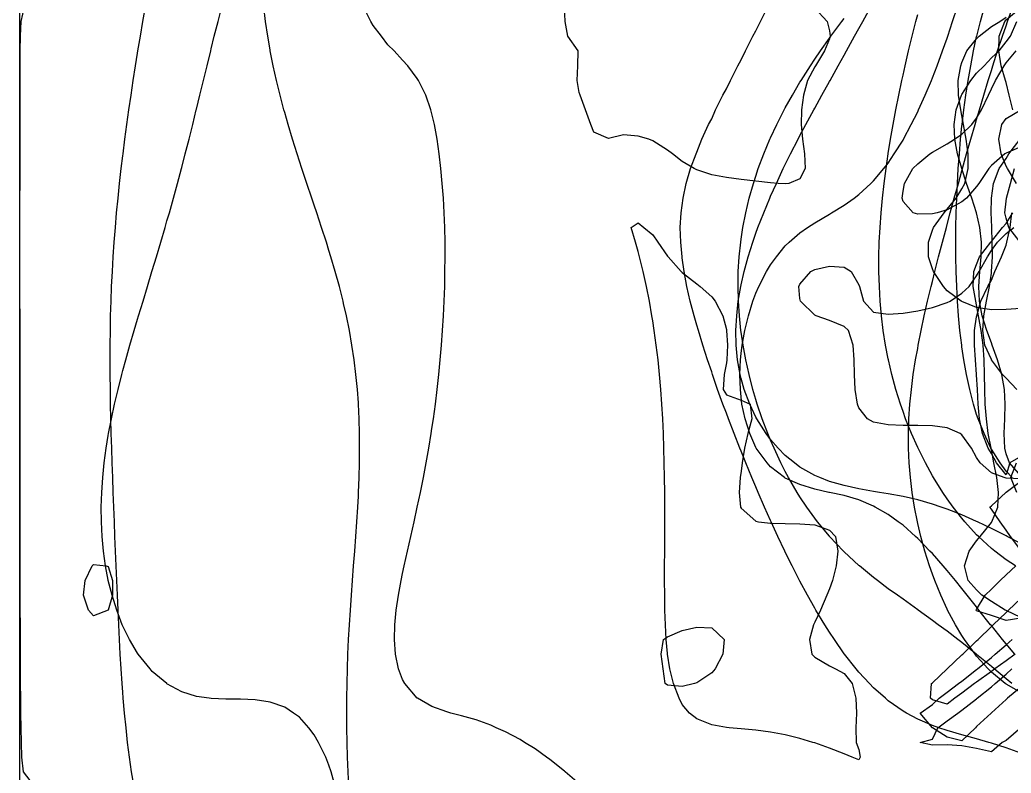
# Model space of a CAD drawing. Header units: metres. Extents: x 350990 to 353010, y 7454990 to 7457010.
# Drawn here: x 350990 to 351663, y 7455539 to 7456051 of the extents above; entities that cross this region are included whole.
import ezdxf

# ---------------------------------------------------------------- set-up
doc = ezdxf.new("R2010")
doc.units = ezdxf.units.M

msp = doc.modelspace()

# ---------------------------------------------------------------- linework, layer by layer
at = {"layer": 'CU_0p2_RL1000'}
msp.add_polyline3d([(351667.394, 7455800, 1000), (351660, 7455807.675, 1000), (351657.666, 7455810, 1000), (351650.117, 7455820, 1000), (351650, 7455820.258, 1000), (351645.558, 7455830, 1000), (351644.221, 7455840, 1000), (351644.979, 7455850, 1000), (351646.756, 7455860, 1000), (351648.683, 7455870, 1000), (351650, 7455878.923, 1000), (351650.119, 7455880, 1000), (351650.67, 7455890, 1000), (351650.628, 7455900, 1000), (351650.215, 7455910, 1000), (351650, 7455915.518, 1000), (351649.774, 7455920, 1000), (351649.993, 7455930, 1000), (351650, 7455930.039, 1000), (351651.488, 7455940, 1000), (351655.29, 7455950, 1000), (351660, 7455956.997, 1000), (351661.845, 7455960, 1000), (351669.66, 7455970, 1000)], dxfattribs=at)
at = {"layer": 'CU_0p2_RL1100'}
msp.add_polyline3d([(351670, 7455754.424, 1100), (351662.441, 7455750, 1100), (351660, 7455741.887, 1100), (351653.58, 7455750, 1100), (351650, 7455756.503, 1100), (351647.864, 7455760, 1100), (351644.048, 7455770, 1100), (351642.03, 7455780, 1100), (351641.048, 7455790, 1100), (351640.503, 7455800, 1100), (351640, 7455809.815, 1100), (351639.989, 7455810, 1100), (351639.265, 7455820, 1100), (351638.614, 7455830, 1100), (351638.603, 7455840, 1100), (351640, 7455849.241, 1100), (351640.091, 7455850, 1100), (351642.889, 7455860, 1100), (351647.537, 7455870, 1100), (351650, 7455874.123, 1100), (351652.439, 7455880, 1100), (351656.818, 7455890, 1100), (351660, 7455897.924, 1100), (351660.583, 7455900, 1100), (351662.694, 7455910, 1100), (351663.964, 7455920, 1100)], dxfattribs=at)
at = {"layer": 'CU_0p2_RL1200'}
msp.add_polyline3d([(351670, 7455644.94, 1200), (351660, 7455649.702, 1200), (351659.421, 7455650, 1200), (351650, 7455655.794, 1200), (351643.536, 7455660, 1200), (351640, 7455663.651, 1200), (351634.316, 7455670, 1200), (351631.756, 7455680, 1200), (351634.955, 7455690, 1200), (351640, 7455697.067, 1200), (351642.381, 7455700, 1200), (351650, 7455709.596, 1200), (351650.302, 7455710, 1200), (351654.472, 7455720, 1200), (351654.957, 7455730, 1200), (351653.624, 7455740, 1200), (351651.705, 7455750, 1200), (351650, 7455759.184, 1200), (351649.836, 7455760, 1200), (351647.935, 7455770, 1200), (351646.627, 7455780, 1200), (351645.898, 7455790, 1200), (351645.584, 7455800, 1200), (351645.424, 7455810, 1200), (351645.11, 7455820, 1200), (351644.375, 7455830, 1200), (351643.096, 7455840, 1200), (351641.362, 7455850, 1200), (351640, 7455857.527, 1200), (351639.371, 7455860, 1200), (351637.663, 7455870, 1200), (351638.012, 7455880, 1200), (351640, 7455884.855, 1200), (351641.85, 7455890, 1200), (351649.586, 7455900, 1200), (351650, 7455900.393, 1200), (351657.651, 7455910, 1200), (351660, 7455912.76, 1200), (351664.478, 7455920, 1200)], dxfattribs=at)
at = {"layer": 'CU_0p2_RL700'}
msp.add_polyline3d([(351670, 7455741.24, 700), (351662.282, 7455750, 700), (351660, 7455756.222, 700), (351659.097, 7455760, 700), (351658.648, 7455770, 700), (351659.104, 7455780, 700), (351659.452, 7455790, 700), (351658.9, 7455800, 700), (351657.075, 7455810, 700), (351654.115, 7455820, 700), (351650.571, 7455830, 700), (351650, 7455831.619, 700), (351646.872, 7455840, 700), (351643.775, 7455850, 700), (351641.941, 7455860, 700), (351641.578, 7455870, 700), (351642.273, 7455880, 700), (351643.129, 7455890, 700), (351643.256, 7455900, 700), (351642.196, 7455910, 700), (351640.006, 7455920, 700), (351640, 7455920.017, 700), (351636.673, 7455930, 700), (351633.181, 7455940, 700), (351630.013, 7455950, 700), (351630, 7455950.047, 700), (351627.049, 7455960, 700), (351625.215, 7455970, 700), (351624.766, 7455980, 700), (351626.082, 7455990, 700), (351629.735, 7456000, 700), (351630, 7456000.483, 700), (351635.958, 7456010, 700), (351640, 7456014.985, 700), (351645.042, 7456020, 700), (351650, 7456025.279, 700), (351655.201, 7456030, 700), (351660, 7456036.175, 700), (351663.097, 7456040, 700), (351667.343, 7456050, 700)], dxfattribs=at)
at = {"layer": 'CU_0p2_RL800'}
msp.add_polyline3d([(351670, 7455855.034, 800), (351660, 7455854.259, 800), (351650, 7455854.116, 800), (351640, 7455855.612, 800), (351630, 7455859.6, 800), (351629.432, 7455860, 800), (351620, 7455867.072, 800), (351617.415, 7455870, 800), (351610.692, 7455880, 800), (351610, 7455881.864, 800), (351607.396, 7455890, 800), (351607.23, 7455900, 800), (351610, 7455908.269, 800), (351610.689, 7455910, 800), (351617.856, 7455920, 800), (351620, 7455922.566, 800), (351626.16, 7455930, 800), (351630, 7455936.303, 800), (351631.892, 7455940, 800), (351634.188, 7455950, 800), (351634.167, 7455960, 800), (351632.861, 7455970, 800), (351631.063, 7455980, 800), (351630, 7455986.025, 800), (351629.191, 7455990, 800), (351627.741, 7456000, 800), (351627.509, 7456010, 800), (351629.162, 7456020, 800), (351630, 7456022.155, 800), (351633.387, 7456030, 800), (351640, 7456038.317, 800), (351641.782, 7456040, 800), (351650, 7456046.592, 800), (351655.785, 7456050, 800), (351660, 7456052.87, 800)], dxfattribs=at)
at = {"layer": 'CU_0p2_RL900'}
for points in [[(351664.69, 7455990, 900), (351662.204, 7456000, 900), (351660, 7456008.517, 900), (351659.528, 7456010, 900), (351656.743, 7456020, 900), (351655.027, 7456030, 900), (351655.215, 7456040, 900), (351659.059, 7456050, 900), (351660, 7456051.168, 900), (351670, 7456059.635, 900)], [(351669.654, 7455900, 900), (351661.757, 7455910, 900), (351660, 7455916.387, 900), (351659.082, 7455920, 900), (351660, 7455927.997, 900), (351660.188, 7455930, 900), (351662.922, 7455940, 900), (351665.663, 7455950, 900)]]:
    msp.add_polyline3d(points, dxfattribs=at)
at = {"layer": 'CU_0p4_RL700'}
msp.add_polyline3d([(351667.173, 7455940, 700), (351660.893, 7455950, 700), (351660, 7455951.783, 700), (351656.651, 7455960, 700), (351655, 7455970, 700), (351657.162, 7455980, 700), (351660, 7455984.082, 700), (351669.938, 7455990, 700)], dxfattribs=at)
at = {"layer": 'IMP_RL1000'}
msp.add_polyline3d([(351670, 7455690.778, 1000), (351663.064, 7455700, 1000), (351660, 7455704.355, 1000), (351655.876, 7455710, 1000), (351650, 7455718.64, 1000), (351649.02, 7455720, 1000), (351650, 7455720.739, 1000), (351659.785, 7455730, 1000), (351660, 7455730.161, 1000), (351670, 7455737.523, 1000)], dxfattribs=at)
at = {"layer": 'IMP_RL1100'}
msp.add_polyline3d([(351667.251, 7455730, 1100), (351663.2, 7455740, 1100), (351667.162, 7455750, 1100)], dxfattribs=at)
at = {"layer": 'IMP_RL500'}
msp.add_polyline3d([(351670, 7455569.863, 500), (351660, 7455561.384, 500), (351657.43, 7455560, 500), (351650, 7455553.589, 500), (351640, 7455555.815, 500), (351630, 7455557.638, 500), (351620, 7455558.384, 500), (351610, 7455558.122, 500), (351601.73, 7455560, 500), (351610, 7455562.288, 500), (351613.727, 7455570, 500), (351620, 7455574.609, 500), (351627.257, 7455580, 500), (351630, 7455582.049, 500), (351640, 7455589.748, 500), (351640.315, 7455590, 500), (351650, 7455597.871, 500), (351652.495, 7455600, 500), (351660, 7455606.523, 500), (351663.81, 7455610, 500)], dxfattribs=at)
at = {"layer": 'IMP_RL600'}
msp.add_polyline3d([(351670, 7455597.501, 600), (351661.02, 7455590, 600), (351660, 7455589.125, 600), (351650, 7455580.185, 600), (351649.8, 7455580, 600), (351640, 7455570.745, 600), (351639.139, 7455570, 600), (351630, 7455561.085, 600), (351620, 7455563.613, 600), (351610, 7455569.971, 600), (351609.955, 7455570, 600), (351601.67, 7455580, 600), (351610, 7455585.817, 600), (351614.554, 7455590, 600), (351620, 7455594.098, 600), (351627.785, 7455600, 600), (351630, 7455601.698, 600), (351640, 7455609.532, 600), (351640.581, 7455610, 600), (351650, 7455617.721, 600), (351652.68, 7455620, 600), (351660, 7455626.322, 600), (351664.106, 7455630, 600)], dxfattribs=at)
at = {"layer": 'IMP_RL700'}
msp.add_polyline3d([(351666.158, 7455620, 700), (351660, 7455615.546, 700), (351652.317, 7455610, 700), (351650, 7455608.31, 700), (351640, 7455601.011, 700), (351638.617, 7455600, 700), (351630, 7455593.604, 700), (351625.165, 7455590, 700), (351620, 7455586.084, 700), (351610, 7455588.952, 700), (351608.736, 7455590, 700), (351609.336, 7455600, 700), (351610, 7455600.616, 700), (351620, 7455609.96, 700), (351620.042, 7455610, 700), (351630, 7455619.471, 700), (351630.555, 7455620, 700), (351640, 7455629.092, 700), (351640.944, 7455630, 700), (351650, 7455638.757, 700), (351651.292, 7455640, 700), (351660, 7455648.383, 700), (351661.692, 7455650, 700), (351670, 7455657.896, 700)], dxfattribs=at)
at = {"layer": 'IMP_RL800'}
msp.add_polyline3d([(351670, 7455644.371, 800), (351660, 7455642.917, 800), (351650, 7455646.348, 800), (351640, 7455649.485, 800), (351639.718, 7455650, 800), (351640, 7455650.291, 800), (351645.781, 7455660, 800), (351650, 7455664.199, 800), (351655.972, 7455670, 800), (351660, 7455673.866, 800), (351666.578, 7455680, 800)], dxfattribs=at)
at = {"layer": 'PHY_RL1000'}
msp.add_polyline3d([(351663.827, 7455600, 1000), (351660, 7455603.257, 1000), (351651.854, 7455610, 1000), (351650, 7455611.599, 1000), (351640, 7455619.824, 1000), (351639.773, 7455620, 1000), (351630, 7455627.858, 1000), (351627.148, 7455630, 1000), (351620, 7455635.585, 1000), (351613.948, 7455640, 1000), (351610, 7455642.996, 1000), (351600.205, 7455650, 1000), (351600, 7455650.153, 1000), (351590, 7455657.288, 1000), (351586.161, 7455660, 1000), (351580, 7455664.52, 1000), (351572.694, 7455670, 1000), (351570, 7455672.1, 1000), (351560.387, 7455680, 1000), (351560, 7455680.331, 1000), (351550, 7455689.574, 1000), (351549.58, 7455690, 1000), (351540.123, 7455700, 1000), (351540, 7455700.136, 1000), (351531.923, 7455710, 1000), (351530, 7455712.463, 1000), (351524.663, 7455720, 1000), (351520, 7455726.929, 1000), (351518.111, 7455730, 1000), (351512.303, 7455740, 1000), (351510, 7455744.224, 1000), (351507.084, 7455750, 1000), (351502.372, 7455760, 1000), (351500, 7455765.438, 1000), (351498.127, 7455770, 1000), (351494.366, 7455780, 1000), (351490.942, 7455790, 1000), (351490, 7455793.09, 1000), (351487.974, 7455800, 1000), (351485.395, 7455810, 1000), (351483.173, 7455820, 1000), (351481.319, 7455830, 1000), (351480, 7455838.975, 1000), (351479.851, 7455840, 1000), (351478.8, 7455850, 1000), (351478.143, 7455860, 1000), (351477.893, 7455870, 1000), (351478.063, 7455880, 1000), (351478.662, 7455890, 1000), (351479.7, 7455900, 1000), (351480, 7455902.056, 1000), (351481.199, 7455910, 1000), (351483.151, 7455920, 1000), (351485.548, 7455930, 1000), (351488.383, 7455940, 1000), (351490, 7455944.997, 1000), (351491.692, 7455950, 1000), (351495.457, 7455960, 1000), (351499.602, 7455970, 1000), (351500, 7455970.894, 1000), (351504.283, 7455980, 1000), (351509.295, 7455990, 1000), (351510, 7455991.345, 1000), (351514.849, 7456000, 1000), (351520, 7456008.855, 1000), (351520.716, 7456010, 1000), (351527.115, 7456020, 1000), (351530, 7456024.432, 1000), (351533.883, 7456030, 1000), (351540, 7456038.703, 1000), (351540.966, 7456040, 1000), (351548.415, 7456050, 1000), (351550, 7456052.138, 1000)], dxfattribs=at)
at = {"layer": 'PHY_RL1100'}
msp.add_polyline3d([(351665.879, 7455620, 1100), (351660, 7455627.03, 1100), (351657.531, 7455630, 1100), (351650, 7455639.388, 1100), (351649.496, 7455640, 1100), (351641.584, 7455650, 1100), (351640, 7455652.089, 1100), (351633.633, 7455660, 1100), (351630, 7455664.727, 1100), (351625.549, 7455670, 1100), (351620, 7455676.917, 1100), (351617.185, 7455680, 1100), (351610, 7455688.329, 1100), (351608.294, 7455690, 1100), (351600, 7455698.66, 1100), (351598.413, 7455700, 1100), (351590, 7455707.64, 1100), (351586.621, 7455710, 1100), (351580, 7455715.028, 1100), (351571.004, 7455720, 1100), (351570, 7455720.611, 1100), (351560, 7455724.862, 1100), (351550, 7455727.756, 1100), (351540, 7455729.903, 1100), (351539.529, 7455730, 1100), (351530, 7455732.222, 1100), (351520, 7455735.226, 1100), (351510, 7455739.685, 1100), (351509.524, 7455740, 1100), (351500, 7455747.409, 1100), (351497.679, 7455750, 1100), (351490.333, 7455760, 1100), (351490, 7455760.571, 1100), (351485.948, 7455770, 1100), (351482.757, 7455780, 1100), (351480.592, 7455790, 1100), (351480, 7455794.823, 1100), (351479.504, 7455800, 1100), (351479.228, 7455810, 1100), (351479.587, 7455820, 1100), (351480, 7455824.35, 1100), (351480.67, 7455830, 1100), (351482.537, 7455840, 1100), (351485.022, 7455850, 1100), (351488.071, 7455860, 1100), (351490, 7455865.4, 1100), (351492.116, 7455870, 1100), (351497.305, 7455880, 1100), (351500, 7455884.719, 1100), (351503.979, 7455890, 1100), (351510, 7455897.438, 1100), (351512.751, 7455900, 1100), (351520, 7455906.39, 1100), (351525.199, 7455910, 1100), (351530, 7455913.202, 1100), (351540, 7455919.101, 1100), (351541.467, 7455920, 1100), (351550, 7455925.089, 1100), (351556.746, 7455930, 1100), (351560, 7455932.33, 1100), (351568.206, 7455940, 1100), (351570, 7455941.662, 1100), (351576.856, 7455950, 1100), (351580, 7455953.813, 1100), (351583.979, 7455960, 1100), (351590, 7455969.368, 1100), (351590.327, 7455970, 1100), (351595.541, 7455980, 1100), (351600, 7455988.603, 1100), (351600.606, 7455990, 1100), (351604.949, 7456000, 1100), (351609.262, 7456010, 1100), (351610, 7456011.723, 1100), (351613.084, 7456020, 1100), (351616.786, 7456030, 1100), (351620, 7456038.749, 1100), (351620.412, 7456040, 1100), (351623.681, 7456050, 1100), (351626.932, 7456060, 1100)], dxfattribs=at)
at = {"layer": 'PHY_RL1200'}
msp.add_polyline3d([(351670, 7455593.973, 1200), (351660, 7455599.612, 1200), (351659.479, 7455600, 1200), (351650, 7455607.79, 1200), (351647.79, 7455610, 1200), (351640, 7455618.613, 1200), (351638.9, 7455620, 1200), (351631.733, 7455630, 1200), (351630, 7455632.692, 1200), (351625.649, 7455640, 1200), (351620.299, 7455650, 1200), (351620, 7455650.629, 1200), (351615.686, 7455660, 1200), (351611.583, 7455670, 1200), (351610, 7455674.386, 1200), (351607.963, 7455680, 1200), (351604.793, 7455690, 1200), (351602.052, 7455700, 1200), (351600, 7455708.847, 1200), (351599.72, 7455710, 1200), (351597.734, 7455720, 1200), (351596.15, 7455730, 1200), (351594.964, 7455740, 1200), (351594.168, 7455750, 1200), (351593.754, 7455760, 1200), (351593.711, 7455770, 1200), (351594.027, 7455780, 1200), (351594.688, 7455790, 1200), (351595.676, 7455800, 1200), (351596.971, 7455810, 1200), (351598.555, 7455820, 1200), (351600, 7455827.82, 1200), (351600.373, 7455830, 1200), (351602.298, 7455840, 1200), (351604.414, 7455850, 1200), (351606.704, 7455860, 1200), (351609.147, 7455870, 1200), (351610, 7455873.298, 1200), (351611.616, 7455880, 1200), (351614.137, 7455890, 1200), (351616.753, 7455900, 1200), (351619.455, 7455910, 1200), (351620, 7455911.956, 1200), (351622.124, 7455920, 1200), (351624.832, 7455930, 1200), (351627.603, 7455940, 1200), (351630, 7455948.466, 1200), (351630.419, 7455950, 1200), (351633.209, 7455960, 1200), (351636.058, 7455970, 1200), (351638.967, 7455980, 1200), (351640, 7455983.484, 1200), (351641.899, 7455990, 1200), (351644.879, 7456000, 1200), (351647.934, 7456010, 1200), (351650, 7456016.609, 1200), (351651.061, 7456020, 1200), (351654.268, 7456030, 1200), (351657.585, 7456040, 1200), (351660, 7456047.054, 1200), (351661.028, 7456050, 1200), (351664.628, 7456060, 1200)], dxfattribs=at)
at = {"layer": 'PHY_RL700'}
msp.add_polyline3d([(351430, 7455598.917, 700), (351428.345, 7455600, 700), (351426.991, 7455610, 700), (351425.734, 7455620, 700), (351427.182, 7455630, 700), (351430, 7455631.892, 700), (351440, 7455636.194, 700), (351450, 7455638.444, 700), (351460, 7455638.023, 700), (351468.412, 7455630, 700), (351467.518, 7455620, 700), (351462.391, 7455610, 700), (351460, 7455607.43, 700), (351450, 7455600.55, 700), (351448.381, 7455600, 700), (351440, 7455597.967, 700)], close=True, dxfattribs=at)
at = {"layer": 'PHY_RL800'}
msp.add_polyline3d([(351530, 7456059.064, 800), (351538.422, 7456050, 800), (351540, 7456043.567, 800), (351540.544, 7456040, 800), (351540, 7456038.264, 800), (351536.674, 7456030, 800), (351530.522, 7456020, 800), (351530, 7456019.155, 800), (351525.202, 7456010, 800), (351522.336, 7456000, 800), (351521.051, 7455990, 800), (351520.9, 7455980, 800), (351521.667, 7455970, 800), (351523.004, 7455960, 800), (351523.473, 7455950, 800), (351520, 7455943.098, 800), (351512.428, 7455940, 800), (351510, 7455939.65, 800), (351505.074, 7455940, 800), (351500, 7455940.316, 800), (351490, 7455941.472, 800), (351480, 7455942.593, 800), (351470, 7455943.881, 800), (351460, 7455945.769, 800), (351450, 7455949.091, 800), (351448.215, 7455950, 800), (351440, 7455954.812, 800), (351433.469, 7455960, 800), (351430, 7455962.628, 800), (351420, 7455968.956, 800), (351417.242, 7455970, 800), (351410, 7455972.15, 800), (351400, 7455972.923, 800), (351390, 7455970.472, 800), (351380, 7455974.733, 800), (351377.996, 7455980, 800), (351374.256, 7455990, 800), (351370.576, 7456000, 800), (351370, 7456001.709, 800), (351368.687, 7456010, 800), (351369.012, 7456020, 800), (351369.316, 7456030, 800), (351362.337, 7456040, 800), (351360.367, 7456050, 800), (351360.073, 7456060, 800)], dxfattribs=at)
msp.add_polyline3d([(351410, 7455893.713, 800), (351408.293, 7455900, 800), (351405.285, 7455910, 800), (351410, 7455913.272, 800), (351413.85, 7455910, 800), (351420, 7455904.934, 800), (351423.492, 7455900, 800), (351430, 7455890.47, 800), (351430.338, 7455890, 800), (351439.39, 7455880, 800), (351440, 7455879.447, 800), (351450, 7455871.785, 800), (351452.291, 7455870, 800), (351460, 7455862.947, 800), (351462.38, 7455860, 800), (351467.55, 7455850, 800), (351470, 7455840.62, 800), (351470.146, 7455840, 800), (351470.842, 7455830, 800), (351470.232, 7455820, 800), (351470, 7455818.106, 800), (351468.571, 7455810, 800), (351467.836, 7455800, 800), (351470, 7455796.35, 800), (351480, 7455792.563, 800), (351486.213, 7455790, 800), (351487.327, 7455780, 800), (351484.482, 7455770, 800), (351482.374, 7455760, 800), (351480.749, 7455750, 800), (351480, 7455744.306, 800), (351479.399, 7455740, 800), (351478.66, 7455730, 800), (351479.658, 7455720, 800), (351480, 7455719.283, 800), (351490, 7455710.41, 800), (351491.862, 7455710, 800), (351500, 7455709.002, 800), (351510, 7455708.739, 800), (351520, 7455708.618, 800), (351530, 7455707.842, 800), (351540, 7455704.342, 800), (351544.008, 7455700, 800), (351545.796, 7455690, 800), (351544.612, 7455680, 800), (351542.047, 7455670, 800), (351540, 7455664.335, 800), (351538.327, 7455660, 800), (351533.893, 7455650, 800), (351530, 7455641.72, 800), (351529.159, 7455640, 800), (351526.392, 7455630, 800), (351528.084, 7455620, 800), (351530, 7455617.934, 800), (351540, 7455611.992, 800), (351544.124, 7455610, 800), (351550, 7455606.768, 800), (351555.454, 7455600, 800), (351557.979, 7455590, 800), (351558.486, 7455580, 800), (351558.032, 7455570, 800), (351558.085, 7455560, 800), (351560, 7455555.147, 800), (351560.98, 7455550, 800), (351560, 7455548.191, 800), (351555.497, 7455550, 800), (351550, 7455552.347, 800), (351540, 7455556.22, 800), (351530, 7455559.637, 800), (351528.691, 7455560, 800), (351520, 7455562.667, 800), (351510, 7455565.125, 800), (351500, 7455566.983, 800), (351490, 7455568.301, 800), (351480, 7455569.251, 800), (351471.859, 7455570, 800), (351470, 7455570.21, 800), (351460, 7455571.989, 800), (351450, 7455575.98, 800), (351445.036, 7455580, 800), (351440, 7455585.827, 800), (351437.827, 7455590, 800), (351434.116, 7455600, 800), (351431.667, 7455610, 800), (351430.059, 7455620, 800), (351430, 7455620.527, 800), (351429.183, 7455630, 800), (351428.627, 7455640, 800), (351428.293, 7455650, 800), (351428.117, 7455660, 800), (351428.047, 7455670, 800), (351428.044, 7455680, 800), (351428.077, 7455690, 800), (351428.12, 7455700, 800), (351428.151, 7455710, 800), (351428.151, 7455720, 800), (351428.107, 7455730, 800), (351428.002, 7455740, 800), (351427.825, 7455750, 800), (351427.564, 7455760, 800), (351427.206, 7455770, 800), (351426.742, 7455780, 800), (351426.159, 7455790, 800), (351425.445, 7455800, 800), (351424.588, 7455810, 800), (351423.574, 7455820, 800), (351422.388, 7455830, 800), (351421.013, 7455840, 800), (351420, 7455846.482, 800), (351419.464, 7455850, 800), (351417.757, 7455860, 800), (351415.803, 7455870, 800), (351413.572, 7455880, 800), (351411.032, 7455890, 800)], close=True, dxfattribs=at)
at = {"layer": 'PHY_RL900'}
for points in [[(351670, 7455552.757, 900), (351660, 7455556.413, 900), (351650, 7455559.544, 900), (351648.317, 7455560, 900), (351640, 7455562.422, 900), (351630, 7455565.174, 900), (351620, 7455568.078, 900), (351614.276, 7455570, 900), (351610, 7455571.516, 900), (351600, 7455575.849, 900), (351592.378, 7455580, 900), (351590, 7455581.349, 900), (351580, 7455588.373, 900), (351578.095, 7455590, 900), (351570, 7455597.131, 900), (351567.251, 7455600, 900), (351560, 7455607.762, 900), (351558.188, 7455610, 900), (351550.265, 7455620, 900), (351550, 7455620.341, 900), (351543.328, 7455630, 900), (351540, 7455634.902, 900), (351536.855, 7455640, 900), (351530.79, 7455650, 900), (351530, 7455651.323, 900), (351525.191, 7455660, 900), (351520, 7455669.527, 900), (351519.756, 7455670, 900), (351514.68, 7455680, 900), (351510, 7455689.39, 900), (351509.707, 7455690, 900), (351504.984, 7455700, 900), (351500.359, 7455710, 900), (351500, 7455710.793, 900), (351495.899, 7455720, 900), (351491.554, 7455730, 900), (351490, 7455733.675, 900), (351487.312, 7455740, 900), (351483.186, 7455750, 900), (351480, 7455757.977, 900), (351479.17, 7455760, 900), (351475.216, 7455770, 900), (351471.414, 7455780, 900), (351470, 7455783.904, 900), (351467.669, 7455790, 900), (351464.033, 7455800, 900), (351460.592, 7455810, 900), (351460, 7455811.852, 900), (351457.16, 7455820, 900), (351453.918, 7455830, 900), (351450.941, 7455840, 900), (351450, 7455843.547, 900), (351448.054, 7455850, 900), (351445.397, 7455860, 900), (351443.121, 7455870, 900), (351441.279, 7455880, 900), (351440, 7455889.456, 900), (351439.91, 7455890, 900), (351438.942, 7455900, 900), (351438.693, 7455910, 900), (351439.269, 7455920, 900), (351440, 7455924.915, 900), (351440.631, 7455930, 900), (351442.662, 7455940, 900), (351445.56, 7455950, 900), (351449.383, 7455960, 900), (351450, 7455961.315, 900), (351453.358, 7455970, 900), (351457.938, 7455980, 900), (351460, 7455983.923, 900), (351462.703, 7455990, 900), (351467.664, 7456000, 900), (351470, 7456004.291, 900), (351472.708, 7456010, 900), (351477.808, 7456020, 900), (351480, 7456024.038, 900), (351482.903, 7456030, 900), (351488.009, 7456040, 900), (351490, 7456043.744, 900), (351493.07, 7456050, 900), (351498.119, 7456060, 900)], [(351670, 7455964.725, 900), (351660, 7455960.566, 900), (351659.048, 7455960, 900), (351650, 7455952.101, 900), (351648.308, 7455950, 900), (351641.479, 7455940, 900), (351640, 7455937.932, 900), (351633.172, 7455930, 900), (351630, 7455927.345, 900), (351620, 7455921.999, 900), (351613.283, 7455920, 900), (351610, 7455919.2, 900), (351600, 7455918.97, 900), (351596.922, 7455920, 900), (351590, 7455927.58, 900), (351589.296, 7455930, 900), (351590, 7455934.761, 900), (351590.887, 7455940, 900), (351596.725, 7455950, 900), (351600, 7455953.38, 900), (351608.108, 7455960, 900), (351610, 7455961.227, 900), (351620, 7455966.876, 900), (351625.063, 7455970, 900), (351630, 7455973.417, 900), (351636.742, 7455980, 900), (351640, 7455984.346, 900), (351643.208, 7455990, 900), (351647.954, 7456000, 900), (351650, 7456004.207, 900), (351652.766, 7456010, 900), (351658.592, 7456020, 900), (351660, 7456021.939, 900), (351666.736, 7456030, 900)], [(351670, 7455739.136, 900), (351660, 7455739.715, 900), (351658.803, 7455740, 900), (351650, 7455743.288, 900), (351642.388, 7455750, 900), (351640, 7455753.687, 900), (351636.397, 7455760, 900), (351630, 7455768.998, 900), (351628.743, 7455770, 900), (351620, 7455773.893, 900), (351610, 7455775.163, 900), (351600, 7455775.383, 900), (351590, 7455775.398, 900), (351580, 7455775.832, 900), (351570, 7455777.804, 900), (351565.908, 7455780, 900), (351560, 7455787.543, 900), (351559.028, 7455790, 900), (351557.419, 7455800, 900), (351556.928, 7455810, 900), (351556.699, 7455820, 900), (351556.092, 7455830, 900), (351552.915, 7455840, 900), (351550, 7455842.714, 900), (351540, 7455846.684, 900), (351531.082, 7455850, 900), (351530, 7455850.526, 900), (351520.249, 7455860, 900), (351520, 7455861.687, 900), (351519.209, 7455870, 900), (351520, 7455871.565, 900), (351527.449, 7455880, 900), (351530, 7455881.356, 900), (351540, 7455883.787, 900), (351550, 7455883.008, 900), (351554.744, 7455880, 900), (351560, 7455870.962, 900), (351560.348, 7455870, 900), (351563.06, 7455860, 900), (351570, 7455852.527, 900), (351580, 7455851.134, 900), (351590, 7455851.791, 900), (351600, 7455853.318, 900), (351610, 7455855.604, 900), (351620, 7455859.044, 900), (351621.996, 7455860, 900), (351630, 7455865.322, 900), (351634.838, 7455870, 900), (351640, 7455877.191, 900), (351641.75, 7455880, 900), (351647.32, 7455890, 900), (351650, 7455894.419, 900), (351654.099, 7455900, 900), (351660, 7455906.025, 900), (351665.192, 7455910, 900)]]:
    msp.add_polyline3d(points, dxfattribs=at)
at = {"layer": 'POT_RL500'}
msp.add_polyline3d([(351670, 7455695.146, 500), (351660.738, 7455700, 500), (351660, 7455700.399, 500), (351650, 7455705.511, 500), (351640.59, 7455710, 500), (351640, 7455710.295, 500), (351630, 7455714.736, 500), (351620, 7455718.65, 500), (351615.866, 7455720, 500), (351610, 7455722.044, 500), (351600, 7455724.881, 500), (351590, 7455727.168, 500), (351580, 7455729.024, 500), (351573.91, 7455730, 500), (351570, 7455730.679, 500), (351560, 7455732.422, 500), (351550, 7455734.545, 500), (351540, 7455737.408, 500), (351533.397, 7455740, 500), (351530, 7455741.455, 500), (351520, 7455747.183, 500), (351516.193, 7455750, 500), (351510, 7455755.062, 500), (351505.126, 7455760, 500), (351500, 7455765.843, 500), (351496.943, 7455770, 500), (351490.572, 7455780, 500), (351490, 7455781.063, 500), (351485.833, 7455790, 500), (351482.1, 7455800, 500), (351480, 7455807.461, 500), (351479.364, 7455810, 500), (351477.645, 7455820, 500), (351476.711, 7455830, 500), (351476.517, 7455840, 500), (351477.005, 7455850, 500), (351478.11, 7455860, 500), (351479.761, 7455870, 500), (351480, 7455871.093, 500), (351482.054, 7455880, 500), (351484.799, 7455890, 500), (351487.898, 7455900, 500), (351490, 7455906.138, 500), (351491.403, 7455910, 500), (351495.34, 7455920, 500), (351499.435, 7455930, 500), (351500, 7455931.305, 500), (351503.995, 7455940, 500), (351508.656, 7455950, 500), (351510, 7455952.809, 500), (351513.642, 7455960, 500), (351518.713, 7455970, 500), (351520, 7455972.509, 500), (351524.036, 7455980, 500), (351529.369, 7455990, 500), (351530, 7455991.176, 500), (351534.912, 7456000, 500), (351540, 7456009.286, 500), (351540.398, 7456010, 500), (351546.01, 7456020, 500), (351550, 7456027.195, 500), (351551.558, 7456030, 500), (351557.119, 7456040, 500), (351560, 7456045.201, 500), (351562.622, 7456050, 500), (351568.102, 7456060, 500)], dxfattribs=at)
at = {"layer": 'POT_RL600'}
msp.add_polyline3d([(351666.464, 7455680, 600), (351660, 7455684.111, 600), (351652.282, 7455690, 600), (351650, 7455691.84, 600), (351641.206, 7455700, 600), (351640, 7455701.192, 600), (351631.998, 7455710, 600), (351630, 7455712.363, 600), (351624.035, 7455720, 600), (351620, 7455725.603, 600), (351617.001, 7455730, 600), (351610.754, 7455740, 600), (351610, 7455741.316, 600), (351605.179, 7455750, 600), (351600.193, 7455760, 600), (351600, 7455760.427, 600), (351595.711, 7455770, 600), (351591.743, 7455780, 600), (351590, 7455784.962, 600), (351588.211, 7455790, 600), (351585.095, 7455800, 600), (351582.417, 7455810, 600), (351580.154, 7455820, 600), (351580, 7455820.811, 600), (351578.194, 7455830, 600), (351576.605, 7455840, 600), (351575.374, 7455850, 600), (351574.48, 7455860, 600), (351573.901, 7455870, 600), (351573.617, 7455880, 600), (351573.609, 7455890, 600), (351573.861, 7455900, 600), (351574.353, 7455910, 600), (351575.072, 7455920, 600), (351576.002, 7455930, 600), (351577.131, 7455940, 600), (351578.447, 7455950, 600), (351579.941, 7455960, 600), (351580, 7455960.352, 600), (351581.501, 7455970, 600), (351583.206, 7455980, 600), (351585.057, 7455990, 600), (351587.05, 7456000, 600), (351589.186, 7456010, 600), (351590, 7456013.581, 600), (351591.388, 7456020, 600), (351593.684, 7456030, 600), (351596.12, 7456040, 600), (351598.703, 7456050, 600), (351600, 7456054.752, 600)], dxfattribs=at)
at = {"layer": 'POT_RL700'}
msp.add_polyline3d([(351664.034, 7455740, 700), (351660, 7455744.372, 700), (351655.928, 7455750, 700), (351650, 7455759.331, 700), (351649.654, 7455760, 700), (351645.024, 7455770, 700), (351641.044, 7455780, 700), (351640, 7455782.997, 700), (351637.923, 7455790, 700), (351635.359, 7455800, 700), (351633.18, 7455810, 700), (351631.346, 7455820, 700), (351630, 7455828.791, 700), (351629.836, 7455830, 700), (351628.691, 7455840, 700), (351627.767, 7455850, 700), (351627.043, 7455860, 700), (351626.503, 7455870, 700), (351626.131, 7455880, 700), (351625.917, 7455890, 700), (351625.85, 7455900, 700), (351625.923, 7455910, 700), (351626.13, 7455920, 700), (351626.467, 7455930, 700), (351626.934, 7455940, 700), (351627.529, 7455950, 700), (351628.255, 7455960, 700), (351629.114, 7455970, 700), (351630, 7455978.858, 700), (351630.12, 7455980, 700), (351631.327, 7455990, 700), (351632.694, 7456000, 700), (351634.234, 7456010, 700), (351635.96, 7456020, 700), (351637.89, 7456030, 700), (351640, 7456039.796, 700), (351640.047, 7456040, 700), (351642.58, 7456050, 700), (351645.396, 7456060, 700)], dxfattribs=at)
at = {"layer": 'PRO_RL1000'}
msp.add_polyline3d([(351204.345, 7455530, 1000), (351201.523, 7455540, 1000), (351200, 7455544.668, 1000), (351197.802, 7455550, 1000), (351192.961, 7455560, 1000), (351190, 7455565.268, 1000), (351186.315, 7455570, 1000), (351180, 7455577.084, 1000), (351175.946, 7455580, 1000), (351170, 7455583.882, 1000), (351160, 7455587.457, 1000), (351150, 7455588.96, 1000), (351140, 7455589.322, 1000), (351130, 7455589.36, 1000), (351120, 7455589.797, 1000), (351118.648, 7455590, 1000), (351110, 7455591.313, 1000), (351100, 7455594.504, 1000), (351090, 7455599.867, 1000), (351089.833, 7455600, 1000), (351080, 7455608.282, 1000), (351078.51, 7455610, 1000), (351070.457, 7455620, 1000), (351070, 7455620.619, 1000), (351064.621, 7455630, 1000), (351060, 7455639.034, 1000), (351059.594, 7455640, 1000), (351055.88, 7455650, 1000), (351052.708, 7455660, 1000), (351050.082, 7455670, 1000), (351050, 7455670.39, 1000), (351048.238, 7455680, 1000), (351046.86, 7455690, 1000), (351045.928, 7455700, 1000), (351045.427, 7455710, 1000), (351045.339, 7455720, 1000), (351045.64, 7455730, 1000), (351046.306, 7455740, 1000), (351047.31, 7455750, 1000), (351048.621, 7455760, 1000), (351050, 7455768.66, 1000), (351050.227, 7455770, 1000), (351052.198, 7455780, 1000), (351054.378, 7455790, 1000), (351056.732, 7455800, 1000), (351059.229, 7455810, 1000), (351060, 7455812.917, 1000), (351061.972, 7455820, 1000), (351064.834, 7455830, 1000), (351067.731, 7455840, 1000), (351070, 7455847.759, 1000), (351070.687, 7455850, 1000), (351073.778, 7455860, 1000), (351076.818, 7455870, 1000), (351079.799, 7455880, 1000), (351080, 7455880.677, 1000), (351082.871, 7455890, 1000), (351085.857, 7455900, 1000), (351088.748, 7455910, 1000), (351090, 7455914.428, 1000), (351091.617, 7455920, 1000), (351094.438, 7455930, 1000), (351097.161, 7455940, 1000), (351099.797, 7455950, 1000), (351100, 7455950.784, 1000), (351102.42, 7455960, 1000), (351104.971, 7455970, 1000), (351107.463, 7455980, 1000), (351109.914, 7455990, 1000), (351110, 7455990.353, 1000), (351112.352, 7456000, 1000), (351114.774, 7456010, 1000), (351117.204, 7456020, 1000), (351119.666, 7456030, 1000), (351120, 7456031.337, 1000), (351122.146, 7456040, 1000), (351124.692, 7456050, 1000), (351127.343, 7456060, 1000)], dxfattribs=at)
at = {"layer": 'PRO_RL1100'}
msp.add_polyline3d([(351213.476, 7455530, 1100), (351212.996, 7455540, 1100), (351212.611, 7455550, 1100), (351212.328, 7455560, 1100), (351212.151, 7455570, 1100), (351212.082, 7455580, 1100), (351212.125, 7455590, 1100), (351212.278, 7455600, 1100), (351212.541, 7455610, 1100), (351212.909, 7455620, 1100), (351213.376, 7455630, 1100), (351213.932, 7455640, 1100), (351214.566, 7455650, 1100), (351215.261, 7455660, 1100), (351216, 7455670, 1100), (351216.764, 7455680, 1100), (351217.53, 7455690, 1100), (351218.274, 7455700, 1100), (351218.973, 7455710, 1100), (351219.601, 7455720, 1100), (351220, 7455727.492, 1100), (351220.127, 7455730, 1100), (351220.519, 7455740, 1100), (351220.777, 7455750, 1100), (351220.88, 7455760, 1100), (351220.807, 7455770, 1100), (351220.539, 7455780, 1100), (351220.058, 7455790, 1100), (351220, 7455790.819, 1100), (351219.328, 7455800, 1100), (351218.352, 7455810, 1100), (351217.125, 7455820, 1100), (351215.64, 7455830, 1100), (351213.894, 7455840, 1100), (351211.885, 7455850, 1100), (351210, 7455858.3, 1100), (351209.61, 7455860, 1100), (351207.074, 7455870, 1100), (351204.329, 7455880, 1100), (351201.391, 7455890, 1100), (351200, 7455894.445, 1100), (351198.277, 7455900, 1100), (351195.045, 7455910, 1100), (351191.735, 7455920, 1100), (351190, 7455925.11, 1100), (351188.37, 7455930, 1100), (351185.013, 7455940, 1100), (351181.697, 7455950, 1100), (351180, 7455955.164, 1100), (351178.445, 7455960, 1100), (351175.306, 7455970, 1100), (351172.308, 7455980, 1100), (351170, 7455988.089, 1100), (351169.465, 7455990, 1100), (351166.8, 7456000, 1100), (351164.347, 7456010, 1100), (351162.121, 7456020, 1100), (351160.137, 7456030, 1100), (351160, 7456030.778, 1100), (351158.394, 7456040, 1100), (351156.932, 7456050, 1100), (351155.768, 7456060, 1100)], dxfattribs=at)
msp.add_polyline3d([(351040, 7455645.98, 1100), (351036.64, 7455650, 1100), (351033.309, 7455660, 1100), (351034.494, 7455670, 1100), (351039.196, 7455680, 1100), (351040, 7455681.037, 1100), (351048.782, 7455680, 1100), (351050, 7455679.682, 1100), (351052.977, 7455670, 1100), (351052.907, 7455660, 1100), (351050.024, 7455650, 1100), (351050, 7455649.957, 1100)], close=True, dxfattribs=at)
at = {"layer": 'PRO_RL1200'}
msp.add_polyline3d([(351370, 7455531.834, 1200), (351360.579, 7455540, 1200), (351360, 7455540.527, 1200), (351350, 7455548.499, 1200), (351347.772, 7455550, 1200), (351340, 7455555.677, 1200), (351332.882, 7455560, 1200), (351330, 7455561.943, 1200), (351320, 7455567.311, 1200), (351313.555, 7455570, 1200), (351310, 7455571.72, 1200), (351300, 7455575.327, 1200), (351290, 7455578.209, 1200), (351282.898, 7455580, 1200), (351280, 7455580.92, 1200), (351270, 7455584.479, 1200), (351260.085, 7455590, 1200), (351260, 7455590.066, 1200), (351251.53, 7455600, 1200), (351250, 7455602.898, 1200), (351247.308, 7455610, 1200), (351245.223, 7455620, 1200), (351244.484, 7455630, 1200), (351244.732, 7455640, 1200), (351245.694, 7455650, 1200), (351247.159, 7455660, 1200), (351248.968, 7455670, 1200), (351250, 7455674.931, 1200), (351251.051, 7455680, 1200), (351253.294, 7455690, 1200), (351255.568, 7455700, 1200), (351257.826, 7455710, 1200), (351260, 7455719.839, 1200), (351260.034, 7455720, 1200), (351262.143, 7455730, 1200), (351264.149, 7455740, 1200), (351266.045, 7455750, 1200), (351267.824, 7455760, 1200), (351269.482, 7455770, 1200), (351270, 7455773.334, 1200), (351270.97, 7455780, 1200), (351272.313, 7455790, 1200), (351273.534, 7455800, 1200), (351274.633, 7455810, 1200), (351275.609, 7455820, 1200), (351276.463, 7455830, 1200), (351277.192, 7455840, 1200), (351277.797, 7455850, 1200), (351278.275, 7455860, 1200), (351278.625, 7455870, 1200), (351278.844, 7455880, 1200), (351278.926, 7455890, 1200), (351278.867, 7455900, 1200), (351278.66, 7455910, 1200), (351278.295, 7455920, 1200), (351277.76, 7455930, 1200), (351277.037, 7455940, 1200), (351276.103, 7455950, 1200), (351274.924, 7455960, 1200), (351273.451, 7455970, 1200), (351271.606, 7455980, 1200), (351270, 7455987.174, 1200), (351269.184, 7455990, 1200), (351265.728, 7456000, 1200), (351260.758, 7456010, 1200), (351260, 7456011.263, 1200), (351253.543, 7456020, 1200), (351250, 7456023.64, 1200), (351244.42, 7456030, 1200), (351240, 7456034.268, 1200), (351235.794, 7456040, 1200), (351230, 7456047.241, 1200), (351228.531, 7456050, 1200), (351223.404, 7456060, 1200)], dxfattribs=at)
at = {"layer": 'PRO_RL500'}
msp.add_polyline3d([(350990.045, 7455530, 500), (350990.044, 7455540, 500), (350990.042, 7455550, 500), (350990.041, 7455560, 500), (350990.04, 7455570, 500), (350990.038, 7455580, 500), (350990.037, 7455590, 500), (350990.036, 7455600, 500), (350990.034, 7455610, 500), (350990.033, 7455620, 500), (350990.032, 7455630, 500), (350990.031, 7455640, 500), (350990.03, 7455650, 500), (350990.03, 7455660, 500), (350990.029, 7455670, 500), (350990.028, 7455680, 500), (350990.027, 7455690, 500), (350990.027, 7455700, 500), (350990.026, 7455710, 500), (350990.026, 7455720, 500), (350990.026, 7455730, 500), (350990.025, 7455740, 500), (350990.025, 7455750, 500), (350990.025, 7455760, 500), (350990.024, 7455770, 500), (350990.024, 7455780, 500), (350990.024, 7455790, 500), (350990.024, 7455800, 500), (350990.024, 7455810, 500), (350990.024, 7455820, 500), (350990.024, 7455830, 500), (350990.024, 7455840, 500), (350990.025, 7455850, 500), (350990.025, 7455860, 500), (350990.025, 7455870, 500), (350990.025, 7455880, 500), (350990.026, 7455890, 500), (350990.026, 7455900, 500), (350990.027, 7455910, 500), (350990.027, 7455920, 500), (350990.028, 7455930, 500), (350990.028, 7455940, 500), (350990.029, 7455950, 500), (350990.029, 7455960, 500), (350990.03, 7455970, 500), (350990.031, 7455980, 500), (350990.032, 7455990, 500), (350990.032, 7456000, 500), (350990.033, 7456010, 500), (350990.034, 7456020, 500), (350990.035, 7456030, 500), (350990.036, 7456040, 500), (350990.037, 7456050, 500), (350990.038, 7456060, 500)], dxfattribs=at)
at = {"layer": 'PRO_RL600'}
msp.add_polyline3d([(350990.072, 7455530, 600), (350990.069, 7455540, 600), (350990.066, 7455550, 600), (350990.063, 7455560, 600), (350990.06, 7455570, 600), (350990.058, 7455580, 600), (350990.055, 7455590, 600), (350990.053, 7455600, 600), (350990.051, 7455610, 600), (350990.049, 7455620, 600), (350990.048, 7455630, 600), (350990.046, 7455640, 600), (350990.045, 7455650, 600), (350990.043, 7455660, 600), (350990.042, 7455670, 600), (350990.041, 7455680, 600), (350990.04, 7455690, 600), (350990.039, 7455700, 600), (350990.039, 7455710, 600), (350990.038, 7455720, 600), (350990.037, 7455730, 600), (350990.037, 7455740, 600), (350990.036, 7455750, 600), (350990.036, 7455760, 600), (350990.036, 7455770, 600), (350990.035, 7455780, 600), (350990.035, 7455790, 600), (350990.035, 7455800, 600), (350990.035, 7455810, 600), (350990.035, 7455820, 600), (350990.035, 7455830, 600), (350990.035, 7455840, 600), (350990.035, 7455850, 600), (350990.035, 7455860, 600), (350990.035, 7455870, 600), (350990.035, 7455880, 600), (350990.035, 7455890, 600), (350990.035, 7455900, 600), (350990.035, 7455910, 600), (350990.035, 7455920, 600), (350990.035, 7455930, 600), (350990.035, 7455940, 600), (350990.036, 7455950, 600), (350990.036, 7455960, 600), (350990.036, 7455970, 600), (350990.036, 7455980, 600), (350990.036, 7455990, 600), (350990.036, 7456000, 600), (350990.037, 7456010, 600), (350990.037, 7456020, 600), (350990.037, 7456030, 600), (350990.037, 7456040, 600), (350990.038, 7456050, 600), (350990.038, 7456060, 600)], dxfattribs=at)
at = {"layer": 'PRO_RL700'}
msp.add_polyline3d([(350990.084, 7455530, 700), (350990.08, 7455540, 700), (350990.077, 7455550, 700), (350990.074, 7455560, 700), (350990.071, 7455570, 700), (350990.069, 7455580, 700), (350990.067, 7455590, 700), (350990.065, 7455600, 700), (350990.064, 7455610, 700), (350990.062, 7455620, 700), (350990.061, 7455630, 700), (350990.06, 7455640, 700), (350990.06, 7455650, 700), (350990.059, 7455660, 700), (350990.058, 7455670, 700), (350990.058, 7455680, 700), (350990.058, 7455690, 700), (350990.057, 7455700, 700), (350990.057, 7455710, 700), (350990.057, 7455720, 700), (350990.057, 7455730, 700), (350990.057, 7455740, 700), (350990.057, 7455750, 700), (350990.057, 7455760, 700), (350990.057, 7455770, 700), (350990.057, 7455780, 700), (350990.057, 7455790, 700), (350990.057, 7455800, 700), (350990.057, 7455810, 700), (350990.057, 7455820, 700), (350990.057, 7455830, 700), (350990.057, 7455840, 700), (350990.057, 7455850, 700), (350990.057, 7455860, 700), (350990.057, 7455870, 700), (350990.057, 7455880, 700), (350990.056, 7455890, 700), (350990.056, 7455900, 700), (350990.056, 7455910, 700), (350990.056, 7455920, 700), (350990.055, 7455930, 700), (350990.055, 7455940, 700), (350990.055, 7455950, 700), (350990.055, 7455960, 700), (350990.055, 7455970, 700), (350990.055, 7455980, 700), (350990.055, 7455990, 700), (350990.055, 7456000, 700), (350990.055, 7456010, 700), (350990.055, 7456020, 700), (350990.056, 7456030, 700), (350990.056, 7456040, 700), (350990.057, 7456050, 700), (350990.058, 7456060, 700)], dxfattribs=at)
at = {"layer": 'PRO_RL800'}
msp.add_polyline3d([(351000, 7455530.32, 800), (350992.563, 7455540, 800), (350991.491, 7455550, 800), (350991.071, 7455560, 800), (350990.847, 7455570, 800), (350990.708, 7455580, 800), (350990.613, 7455590, 800), (350990.543, 7455600, 800), (350990.49, 7455610, 800), (350990.447, 7455620, 800), (350990.413, 7455630, 800), (350990.383, 7455640, 800), (350990.358, 7455650, 800), (350990.335, 7455660, 800), (350990.316, 7455670, 800), (350990.298, 7455680, 800), (350990.281, 7455690, 800), (350990.266, 7455700, 800), (350990.252, 7455710, 800), (350990.239, 7455720, 800), (350990.228, 7455730, 800), (350990.216, 7455740, 800), (350990.206, 7455750, 800), (350990.197, 7455760, 800), (350990.188, 7455770, 800), (350990.18, 7455780, 800), (350990.173, 7455790, 800), (350990.167, 7455800, 800), (350990.161, 7455810, 800), (350990.156, 7455820, 800), (350990.151, 7455830, 800), (350990.147, 7455840, 800), (350990.144, 7455850, 800), (350990.141, 7455860, 800), (350990.139, 7455870, 800), (350990.137, 7455880, 800), (350990.137, 7455890, 800), (350990.137, 7455900, 800), (350990.137, 7455910, 800), (350990.139, 7455920, 800), (350990.141, 7455930, 800), (350990.145, 7455940, 800), (350990.15, 7455950, 800), (350990.157, 7455960, 800), (350990.166, 7455970, 800), (350990.178, 7455980, 800), (350990.194, 7455990, 800), (350990.216, 7456000, 800), (350990.247, 7456010, 800), (350990.293, 7456020, 800), (350990.367, 7456030, 800), (350990.507, 7456040, 800), (350990.857, 7456050, 800), (350993.212, 7456060, 800)], dxfattribs=at)
at = {"layer": 'PRO_RL900'}
msp.add_polyline3d([(351067.586, 7455530, 900), (351065.955, 7455540, 900), (351064.523, 7455550, 900), (351063.264, 7455560, 900), (351062.157, 7455570, 900), (351061.18, 7455580, 900), (351060.315, 7455590, 900), (351060, 7455594.084, 900), (351059.562, 7455600, 900), (351058.897, 7455610, 900), (351058.294, 7455620, 900), (351057.741, 7455630, 900), (351057.23, 7455640, 900), (351056.75, 7455650, 900), (351056.295, 7455660, 900), (351055.859, 7455670, 900), (351055.438, 7455680, 900), (351055.028, 7455690, 900), (351054.626, 7455700, 900), (351054.233, 7455710, 900), (351053.849, 7455720, 900), (351053.475, 7455730, 900), (351053.114, 7455740, 900), (351052.77, 7455750, 900), (351052.449, 7455760, 900), (351052.157, 7455770, 900), (351051.899, 7455780, 900), (351051.685, 7455790, 900), (351051.52, 7455800, 900), (351051.413, 7455810, 900), (351051.372, 7455820, 900), (351051.405, 7455830, 900), (351051.517, 7455840, 900), (351051.714, 7455850, 900), (351052.003, 7455860, 900), (351052.387, 7455870, 900), (351052.868, 7455880, 900), (351053.448, 7455890, 900), (351054.128, 7455900, 900), (351054.906, 7455910, 900), (351055.781, 7455920, 900), (351056.748, 7455930, 900), (351057.805, 7455940, 900), (351058.946, 7455950, 900), (351060, 7455958.629, 900), (351060.161, 7455960, 900), (351061.413, 7455970, 900), (351062.736, 7455980, 900), (351064.124, 7455990, 900), (351065.573, 7456000, 900), (351067.078, 7456010, 900), (351068.633, 7456020, 900), (351070, 7456028.53, 900), (351070.235, 7456030, 900), (351071.891, 7456040, 900), (351073.594, 7456050, 900), (351075.342, 7456060, 900)], dxfattribs=at)

doc.saveas('drawing.dxf')
